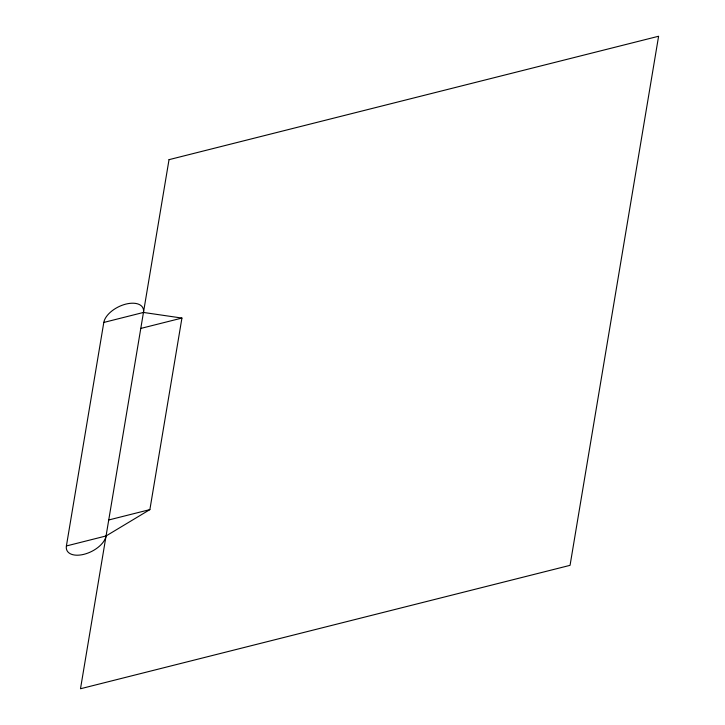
<?xml version="1.0" encoding="UTF-8"?>
<svg xmlns="http://www.w3.org/2000/svg" width="725" height="725" viewBox="0 0 725 725"><rect width="100%" height="100%" fill="white"/><g stroke="black" fill="none" stroke-linecap="round" stroke-linejoin="round"><path stroke-width="1.09" d="M66.401 545.961L103.802 322.444A21.505 11.79 -26.4 0 1 125.869 304.101A21.505 11.79 -26.4 0 1 143.459 312.448L181.93 318.067L149.876 509.612L106.058 535.965A21.505 11.79 -26.4 0 1 83.991 554.308A21.505 11.79 -26.4 0 1 66.401 545.961L106.058 535.965M103.802 322.444L143.459 312.448M140.786 328.434L181.93 318.067M108.732 519.979L149.876 509.612M169.025 159.663L80.493 688.75L570.058 565.337L658.599 36.25L169.025 159.663"/></g></svg>
